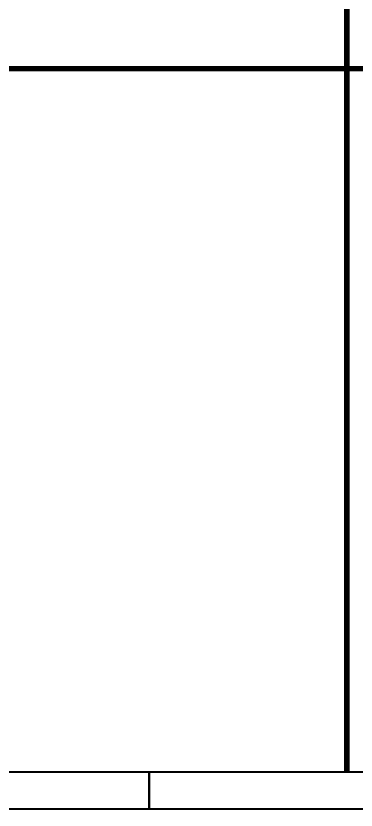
# Model space of a CAD drawing. Header units: millimetres. Extents: x 0 to 19, y 0 to 9.5.
# Drawn here: x 5.614 to 7.45, y -0.006 to 4.285 of the extents above; entities that cross this region are included whole.
import ezdxf

# ---------------------------------------------------------------- set-up
doc = ezdxf.new("R2010")
doc.units = ezdxf.units.MM
doc.header["$MEASUREMENT"] = 0
doc.layers.add('Sheet', color=255, linetype='Continuous')

msp = doc.modelspace()

# ---------------------------------------------------------------- linework, layer by layer
at = {"layer": 'Sheet'}
for points, const_width in [([(0, 9.5), (19, 9.5), (19, 0), (0, 0), (0, 9.5)], 0.0118), ([(0, 9.5), (0, 0), (19, 0), (19, 9.5), (0, 9.5), (0, 9.5)], 0.0039), ([(0.2007, 9.2993), (18.8002, 9.2993), (18.8002, 0.1998), (0.2007, 0.1998), (0.2007, 9.2993)], 0.0118), ([(0.2007, 9.2993), (0.2007, 0.1998), (18.8002, 0.1998), (18.8002, 9.2993), (0.2007, 9.2993), (0.2007, 9.2993)], 0.0039)]:
    msp.add_lwpolyline(points, close=True, dxfattribs=dict(at, const_width=const_width))
for points, const_width in [([(7.4, 9.2997), (7.4, 0.1998)], 0.0295), ([(0.2003, 3.9997), (7.5003, 3.9997)], 0.0295), ([(6.3336, 0), (6.3336, 0.1998)], 0.0118)]:
    msp.add_lwpolyline(points, dxfattribs=dict(at, const_width=const_width))

doc.saveas('drawing.dxf')
